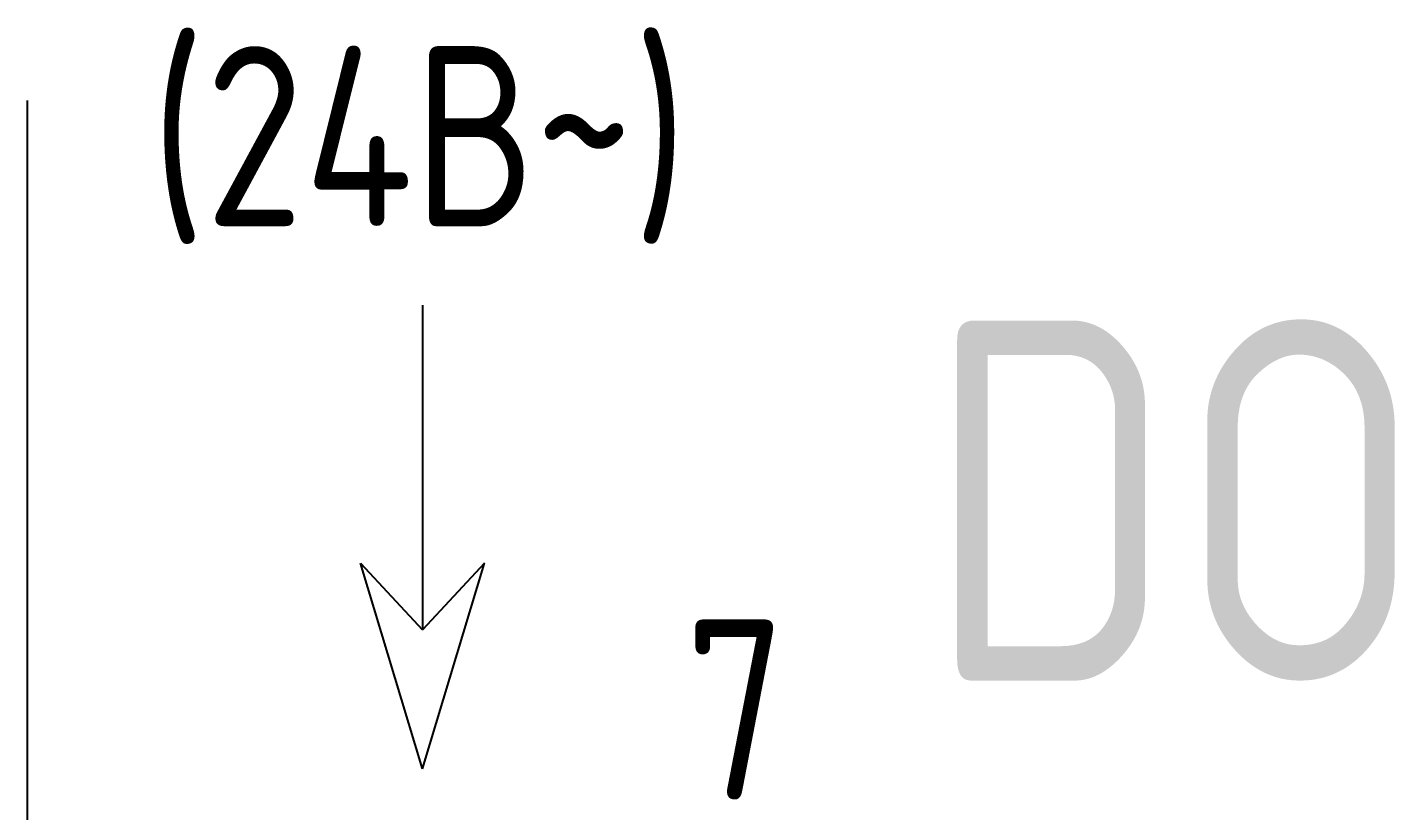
# Model space of a CAD drawing. Header units: millimetres. Extents: x 98 to 20644, y -7467 to -6136.
# Drawn here: x 3662 to 4421, y -7024 to -6589 of the extents above; entities that cross this region are included whole.
import ezdxf

# ---------------------------------------------------------------- set-up
doc = ezdxf.new("R2010")
doc.units = ezdxf.units.MM
doc.styles.add('GOST-A 3-1', font='', dxfattribs={"height": 3})
doc.styles.get('GOST-A 3-1').set_extended_font_data('GOST type A')

msp = doc.modelspace()

# ---------------------------------------------------------------- linework, layer by layer
at = {"color": 0}
msp.add_line((3662, -7047.07), (3662, -6629.53), dxfattribs=at)
for p, q in [((3881.45, -6743.23), (3881.45, -6923.45)), ((3881.45, -7000.73), (3847, -6886.45)), ((3847, -6886.45), (3881.45, -6923.45)), ((3881.45, -7000.73), (3915.9, -6886.45)), ((3915.9, -6886.45), (3881.45, -6923.45))]:
    msp.add_line(p, q)

# ---------------------------------------------------------------- texts
at = {"style": 'GOST-A 3-1'}
for s, height, p in [('(24В~)', 100, (3730.52, -6699.35)), ('DO', 200, (4160.94, -6951.72)), ('7', 100, (4027.13, -7017.74))]:
    msp.add_text(s, height=height, dxfattribs=at).set_placement(p)

doc.saveas('drawing.dxf')
